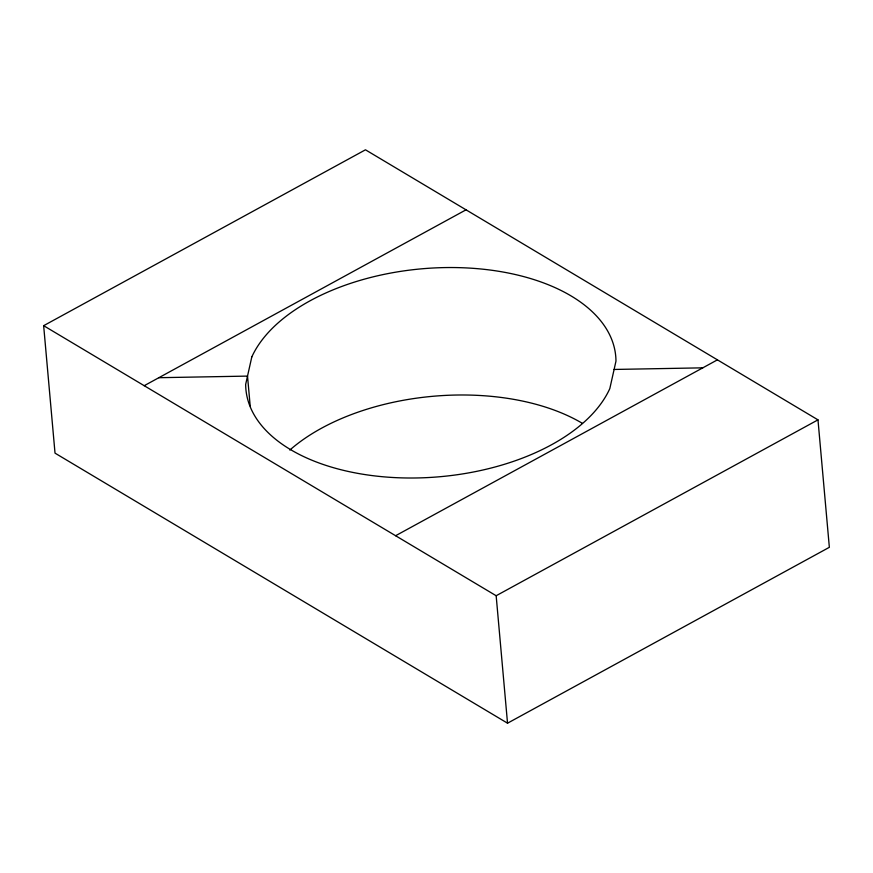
<?xml version="1.0" encoding="UTF-8"?>
<svg xmlns="http://www.w3.org/2000/svg" width="873" height="873" viewBox="0 0 873 873"><rect width="100%" height="100%" fill="white"/><g stroke="black" fill="none" stroke-linecap="round" stroke-linejoin="round"><path stroke-width="1.31" d="M43.65 325.684L365.471 149.807L817.979 419.858L829.35 547.316L507.529 723.193L55.021 453.142L43.65 325.684L496.159 595.735L507.529 723.193M144.209 385.702L466.029 209.826M395.6 535.727L717.42 359.851M496.159 595.735L817.979 419.858M158.831 377.703L247.517 376.099L250.18 405.923M614.101 369.454L702.787 367.839M289.814 450.064A185.654 104.356 -5.1 0 1 582.433 423.372M251.806 356.926L245.662 384.393A185.654 104.356 -5.1 0 0 407.255 477.989A185.654 104.356 -5.1 0 0 609.812 388.616L615.967 361.149A185.654 104.356 -5.1 0 0 454.375 267.553A185.654 104.356 -5.1 0 0 251.806 356.926"/></g></svg>
